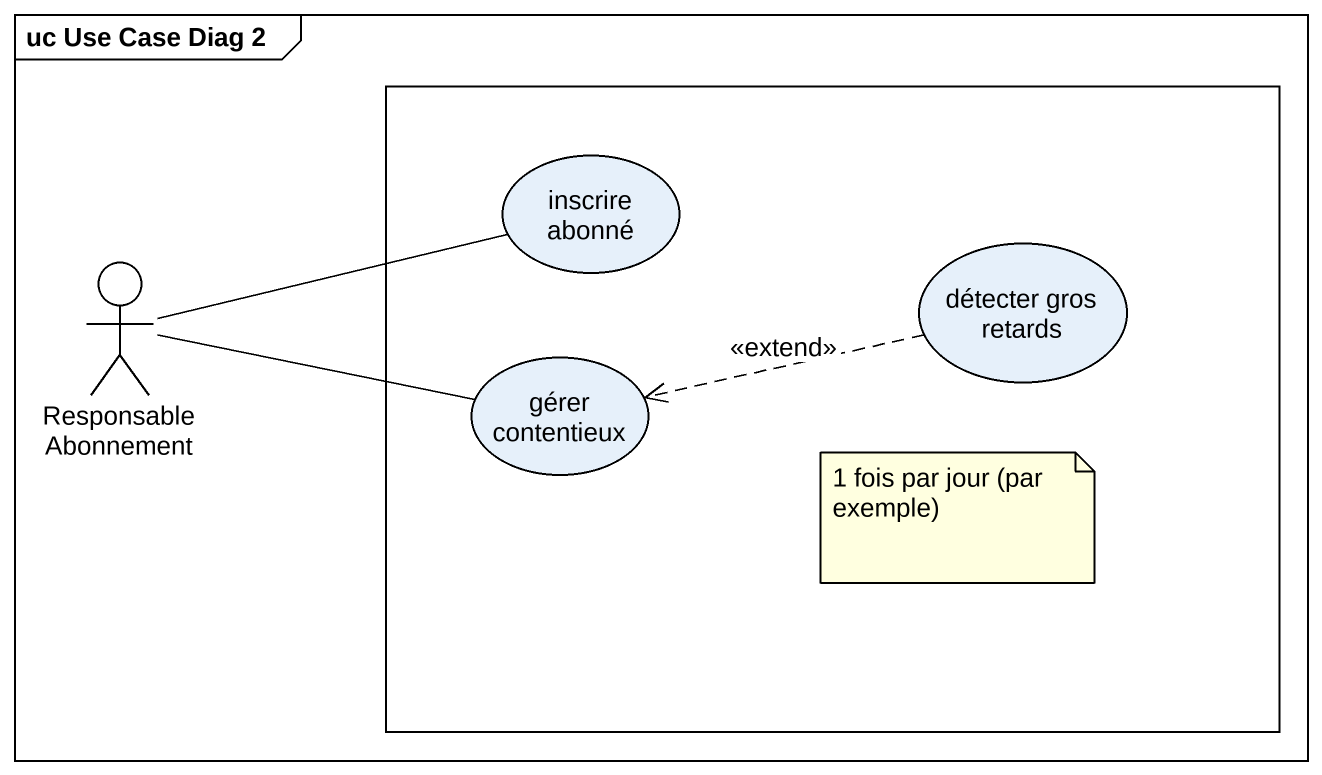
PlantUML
@startuml
mainframe uc Use Case Diag 2
rectangle " " as rectangle1 {
  usecase "inscrire abonné" as inscrire_abonné
  usecase "détecter gros retards" as détecter_gros_retards
  usecase "gérer contentieux" as gérer_contentieux
}
actor "Responsable Abonnement" as Responsable_Abonnement
Responsable_Abonnement -right- inscrire_abonné
Responsable_Abonnement -right- gérer_contentieux
détecter_gros_retards .left.> gérer_contentieux : <<extend>>
note as N1
  1 fois par jour (par exemple)
end note
@enduml
